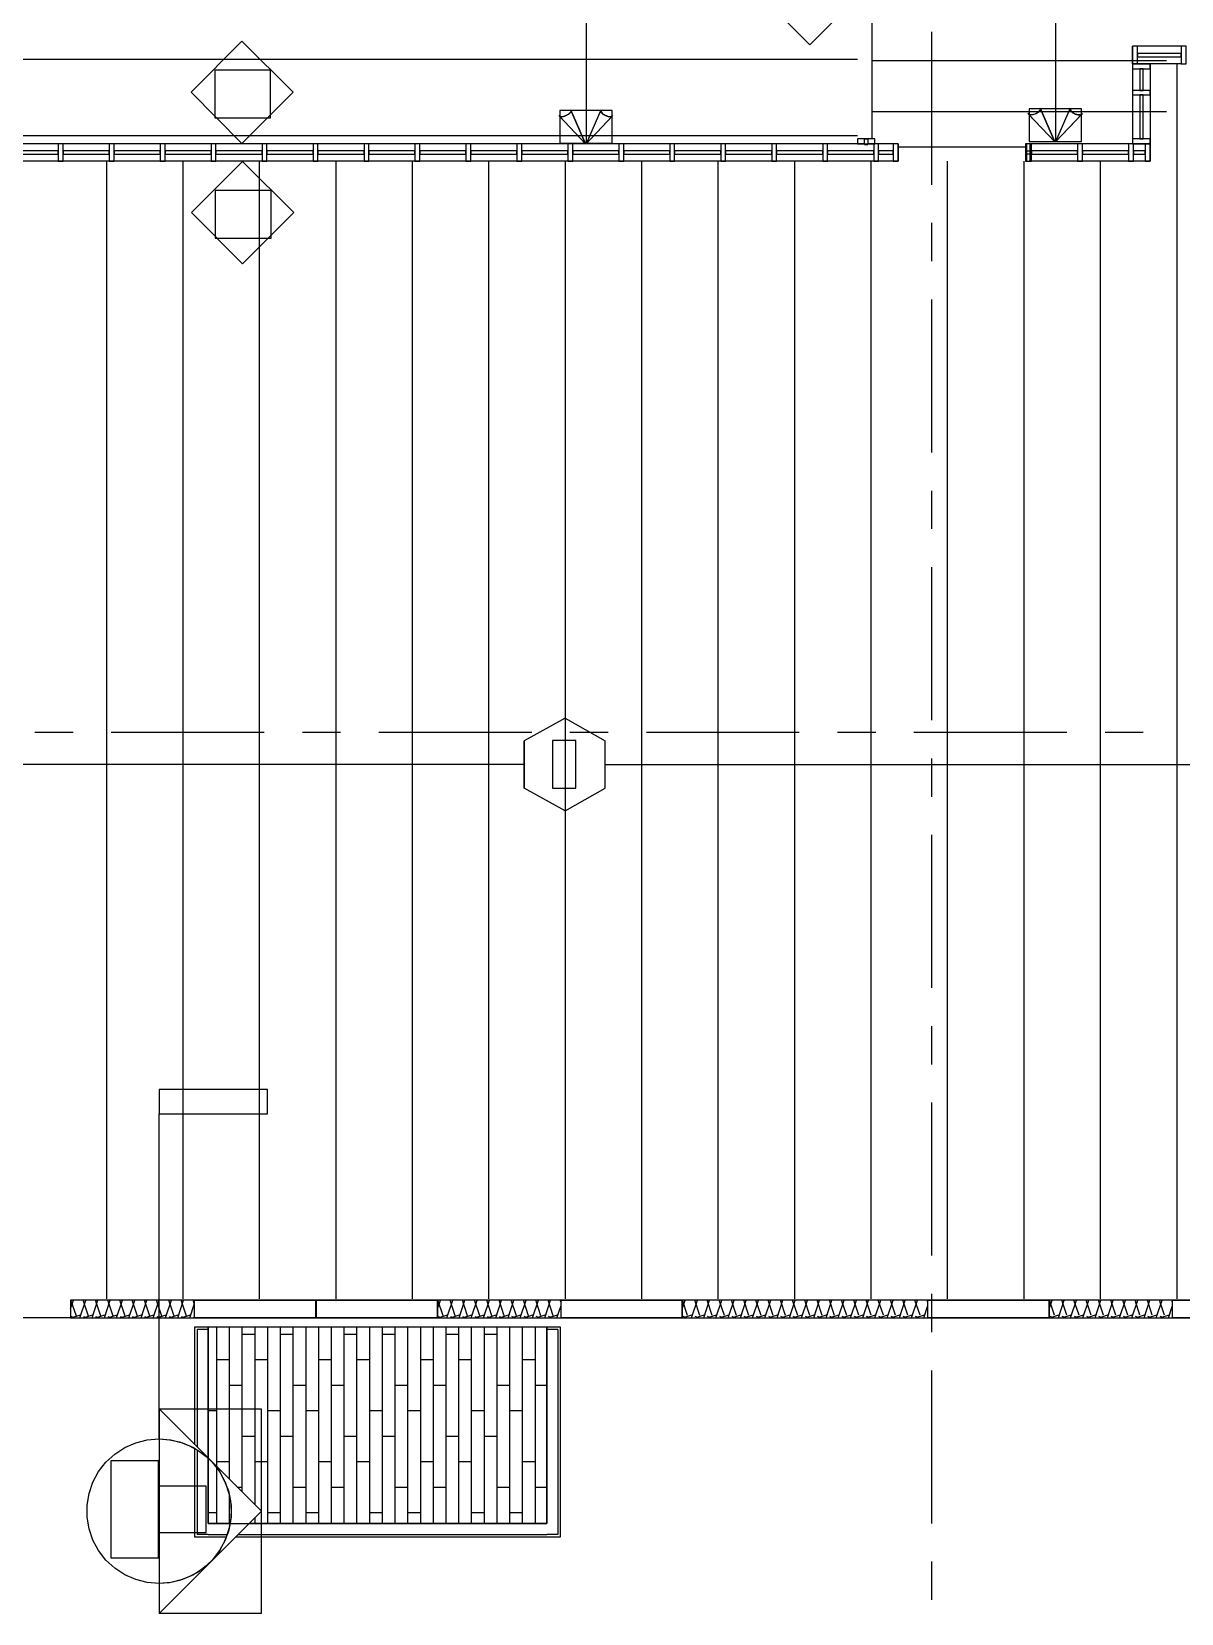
# Model space of a CAD drawing. Extents: x 0 to 3024, y 0 to 2160.
# Drawn here: x 375.6 to 646.3, y 274.1 to 646.3 of the extents above; entities that cross this region are included whole.
import ezdxf

# ---------------------------------------------------------------- set-up
doc = ezdxf.new("R2010")
doc.units = 0
doc.layers.add('CTR-1st_Phase-Structure_S213-THIRD_FLOOR_FRAMING_PLAN', color=7, linetype='CONTINUOUS')

msp = doc.modelspace()

# ---------------------------------------------------------------- linework, layer by layer
at = {"layer": 'CTR-1st_Phase-Structure_S213-THIRD_FLOOR_FRAMING_PLAN', "color": 7}
for points in [[(616.739985, 1134.240026), (616.739985, 620.340038)], [(506.219987, 684.360037), (506.219987, 619.920039)], [(573.479986, 650.880038), (573.479986, 621.060038)], [(634.859984, 638.700038), (634.859984, 642.840038)], [(646.859984, 642.840038), (634.859984, 642.840038)], [(634.859984, 638.700038), (634.859984, 631.920038)], [(635.999984, 638.700038), (638.999984, 638.700038), (638.999984, 631.920038)], [(646.319984, 638.700038), (635.999984, 638.700038)], [(634.859984, 631.920038), (634.859984, 619.920039)], [(638.999984, 631.920038), (638.999984, 619.920039)], [(506.039987, 619.920039), (499.739988, 626.580038)], [(500.039987, 626.340038), (499.739988, 626.580038)], [(501.419987, 626.520038), (500.699987, 626.280038), (500.099987, 626.340038)], [(502.139987, 626.880038), (501.479987, 626.520038)], [(502.619987, 627.840038), (502.559987, 627.420038), (502.139987, 626.940038)], [(502.619987, 627.840038), (506.039987, 619.920039)], [(509.639987, 627.840038), (506.219987, 619.920039)], [(506.219987, 619.920039), (512.519987, 626.580038)], [(509.639987, 627.840038), (509.699987, 627.420038), (510.119987, 626.940038)], [(510.119987, 626.880038), (510.779987, 626.520038)], [(510.839987, 626.520038), (511.559987, 626.280038), (512.159987, 626.340038)], [(512.219987, 626.340038), (512.519987, 626.580038)], [(616.559985, 620.340038), (610.199985, 627.000038)], [(611.159985, 626.700038), (610.559985, 626.700038), (610.199985, 627.000038)], [(611.939985, 626.880038), (611.219985, 626.700038)], [(612.599985, 627.300038), (611.999985, 626.940038)], [(613.019985, 627.780038), (612.659985, 627.360038)], [(613.079985, 628.260038), (616.559985, 620.340038)], [(613.079985, 628.260038), (613.079985, 627.840038)], [(620.159984, 628.260038), (616.739985, 620.340038)], [(616.739985, 620.340038), (623.039984, 627.000038)], [(620.159984, 628.260038), (620.219984, 627.840038)], [(620.219984, 627.780038), (620.579984, 627.360038)], [(620.639984, 627.300038), (621.299984, 626.940038)], [(621.299984, 626.880038), (622.019984, 626.700038)], [(622.079984, 626.700038), (622.679984, 626.700038), (623.039984, 627.000038)], [(382.49999, 619.920039), (370.499991, 619.920039)], [(394.49999, 619.920039), (382.49999, 619.920039)], [(406.49999, 619.920039), (394.49999, 619.920039)], [(418.49999, 619.920039), (406.49999, 619.920039)], [(430.499989, 619.920039), (418.49999, 619.920039)], [(442.499989, 619.920039), (430.499989, 619.920039)], [(454.499989, 619.920039), (442.499989, 619.920039)], [(466.499988, 619.920039), (454.499989, 619.920039)], [(478.499988, 619.920039), (466.499988, 619.920039)], [(490.499988, 619.920039), (478.499988, 619.920039)], [(502.499987, 619.920039), (490.499988, 619.920039)], [(514.499987, 619.920039), (502.499987, 619.920039)], [(526.499987, 619.920039), (514.499987, 619.920039)], [(538.499987, 619.920039), (526.499987, 619.920039)], [(550.499986, 619.920039), (538.499987, 619.920039)], [(562.499986, 619.920039), (550.499986, 619.920039)], [(571.739986, 619.920039), (563.039986, 619.920039)], [(571.739986, 619.740039), (571.739986, 621.060038), (572.519986, 621.060038), (572.519986, 619.740039), (571.739986, 619.740039), (571.739986, 619.920039)], [(572.519986, 621.060038), (571.739986, 621.060038)], [(571.739986, 619.740039), (572.519986, 619.740039)], [(573.899986, 619.920039), (572.519986, 619.920039)], [(572.519986, 619.920039), (572.519986, 619.740039)], [(579.659986, 619.920039), (579.659986, 615.780039), (574.499986, 615.780039)], [(579.659986, 619.920039), (574.499986, 619.920039)], [(579.659986, 619.200039), (609.659985, 619.200039)], [(622.499984, 619.920039), (610.499985, 619.920039)], [(634.499984, 619.920039), (622.499984, 619.920039)], [(638.999984, 619.920039), (638.999984, 615.780039), (634.499984, 615.780039)], [(637.859984, 619.920039), (635.039984, 619.920039)], [(637.859984, 619.920039), (635.039984, 619.920039)], [(382.49999, 615.780039), (370.499991, 615.780039)], [(394.49999, 615.780039), (382.49999, 615.780039)], [(406.49999, 615.780039), (394.49999, 615.780039)], [(418.49999, 615.780039), (406.49999, 615.780039)], [(430.499989, 615.780039), (418.49999, 615.780039)], [(442.499989, 615.780039), (430.499989, 615.780039)], [(454.499989, 615.780039), (442.499989, 615.780039)], [(466.499988, 615.780039), (454.499989, 615.780039)], [(478.499988, 615.780039), (466.499988, 615.780039)], [(490.499988, 615.780039), (478.499988, 615.780039)], [(502.499987, 615.780039), (490.499988, 615.780039)], [(514.499987, 615.780039), (502.499987, 615.780039)], [(526.499987, 615.780039), (514.499987, 615.780039)], [(538.499987, 615.780039), (526.499987, 615.780039)], [(550.499986, 615.780039), (538.499987, 615.780039)], [(562.499986, 615.780039), (550.499986, 615.780039)], [(574.499986, 615.780039), (562.499986, 615.780039)], [(622.499984, 615.780039), (610.499985, 615.780039)], [(634.499984, 615.780039), (622.499984, 615.780039)], [(501.239987, 484.740042), (491.579988, 479.400042), (491.579988, 468.240042)], [(501.239987, 484.740042), (510.659987, 479.400042)], [(501.239987, 462.900042), (491.579988, 468.240042), (491.579988, 479.400042)], [(501.239987, 462.900042), (510.659987, 468.240042), (510.659987, 479.400042)], [(491.579988, 473.820042), (309.239992, 473.820042)], [(510.659987, 473.820042), (693.239983, 473.820042)], [(405.65999, 397.320044), (405.65999, 391.620044)], [(431.159989, 397.320044), (405.65999, 397.320044)], [(431.159989, 391.620044), (431.159989, 397.320044)], [(405.65999, 315.120046), (405.65999, 391.620044)], [(405.65999, 391.620044), (431.159989, 391.620044)], [(413.99999, 347.760045), (442.559989, 347.760045)], [(413.99999, 343.620045), (413.99999, 347.760045)], [(442.559989, 343.620045), (442.559989, 347.760045)], [(442.679989, 347.760045), (471.179988, 347.760045)], [(442.679989, 343.620045), (442.679989, 347.760045)], [(471.179988, 343.620045), (471.179988, 347.760045)], [(500.279987, 347.760045), (528.779987, 347.760045)], [(500.279987, 343.620045), (500.279987, 347.760045)], [(528.779987, 343.620045), (528.779987, 347.760045)], [(586.679985, 347.760045), (615.179985, 347.760045)], [(586.679985, 343.620045), (586.679985, 347.760045)], [(615.179985, 343.620045), (615.179985, 347.760045)], [(644.279984, 347.760045), (672.779983, 347.760045)], [(644.279984, 343.620045), (644.279984, 347.760045)], [(384.77999, 343.620045), (309.239992, 343.620045)], [(442.559989, 343.620045), (413.99999, 343.620045)], [(471.179988, 343.620045), (442.679989, 343.620045)], [(528.779987, 343.620045), (500.279987, 343.620045)], [(615.179985, 343.620045), (586.679985, 343.620045)], [(672.779983, 343.620045), (644.279984, 343.620045)], [(417.17999, 310.620046), (417.17999, 340.860045), (417.17999, 341.400045), (414.59999, 341.400045), (413.99999, 341.400045), (413.99999, 313.800046)], [(499.559988, 341.400045), (414.59999, 341.400045)], [(414.59999, 340.860045), (414.59999, 313.200046)], [(417.17999, 340.860045), (414.59999, 340.860045)], [(500.159987, 292.080047), (500.159987, 341.400045), (499.559988, 341.400045), (496.979988, 341.400045), (496.979988, 340.860045), (496.979988, 295.260047)], [(499.559988, 340.860045), (496.979988, 340.860045)], [(499.559988, 340.860045), (499.559988, 292.620047)], [(405.65999, 281.100047), (405.65999, 274.080047), (429.719989, 298.140047), (405.65999, 322.200046), (405.65999, 315.120046), (408.41999, 314.880046), (411.17999, 314.220046), (413.75999, 313.080046), (416.09999, 311.520046), (418.13999, 309.660046), (419.87999, 307.440046), (421.199989, 304.980046), (422.099989, 302.280046), (422.579989, 299.520047), (422.579989, 296.700047), (422.099989, 293.940047), (421.199989, 291.300047), (419.87999, 288.840047), (418.13999, 286.620047), (416.09999, 284.700047), (413.75999, 283.140047), (411.17999, 282.060047), (408.41999, 281.340047), (405.65999, 281.100047), (402.83999, 281.340047), (400.13999, 282.060047), (397.55999, 283.140047), (395.21999, 284.700047), (393.11999, 286.620047), (391.37999, 288.840047), (390.05999, 291.300047), (389.15999, 293.940047), (388.67999, 296.700047), (388.67999, 299.520047), (389.15999, 302.280046), (390.05999, 304.980046), (391.37999, 307.440046), (393.11999, 309.660046), (395.21999, 311.520046), (397.55999, 313.080046), (400.13999, 314.220046), (402.83999, 314.880046), (405.65999, 315.120046)], [(413.99999, 312.900046), (413.99999, 292.080047), (414.59999, 292.080047), (417.17999, 292.080047)], [(414.59999, 312.540046), (414.59999, 292.620047)], [(417.17999, 295.260047), (417.17999, 310.560046)], [(422.399989, 295.260047), (417.17999, 295.260047)], [(496.979988, 295.260047), (426.839989, 295.260047)], [(417.17999, 292.620047), (414.59999, 292.620047)], [(417.17999, 292.620047), (421.679989, 292.620047)], [(417.17999, 292.080047), (421.499989, 292.080047)], [(423.659989, 292.080047), (496.979988, 292.080047)], [(424.199989, 292.620047), (496.979988, 292.620047)], [(499.559988, 292.620047), (496.979988, 292.620047)], [(496.979988, 292.080047), (499.559988, 292.080047), (500.159987, 292.080047)]]:
    msp.add_lwpolyline(points, dxfattribs=at)
for points in [[(558.839986, 667.260037), (570.839986, 655.260038), (558.839986, 643.200038), (546.779986, 655.260038)], [(425.159989, 644.040038), (437.219989, 632.040038), (425.159989, 619.980039), (413.15999, 632.040038)], [(634.859984, 638.700038), (635.999984, 638.700038), (635.999984, 642.840038), (634.859984, 642.840038)], [(635.999984, 640.380038), (646.319984, 640.380038), (646.319984, 641.160038), (635.999984, 641.160038)], [(646.319984, 638.700038), (647.459984, 638.700038), (647.459984, 642.840038), (646.319984, 642.840038)], [(418.73999, 637.260038), (418.73999, 625.980038), (431.879989, 625.980038), (431.879989, 637.260038)], [(638.999984, 637.560038), (638.999984, 638.700038), (634.859984, 638.700038), (634.859984, 637.560038)], [(637.319984, 632.460038), (637.319984, 637.560038), (636.539984, 637.560038), (636.539984, 632.460038)], [(638.999984, 631.380038), (638.999984, 632.460038), (634.859984, 632.460038), (634.859984, 631.380038)], [(637.319984, 621.060038), (637.319984, 631.380038), (636.539984, 631.380038), (636.539984, 621.060038)], [(506.039987, 619.920039), (502.619987, 627.840038), (502.619987, 627.720038), (502.619987, 627.540038), (502.559987, 627.360038), (502.439987, 627.180038), (502.259987, 627.000038), (502.079987, 626.820038), (501.839987, 626.700038), (501.599987, 626.580038), (501.299987, 626.460038), (501.059987, 626.340038), (500.759987, 626.280038), (500.519987, 626.280038), (500.279987, 626.280038), (500.099987, 626.280038), (499.919988, 626.400038)], [(499.979988, 627.720038), (499.979988, 620.039938), (512.339987, 620.039938), (512.339987, 627.720038)], [(506.219987, 619.920039), (512.339987, 626.400038), (512.159987, 626.280038), (511.979987, 626.280038), (511.739987, 626.280038), (511.499987, 626.280038), (511.199987, 626.340038), (510.959987, 626.460038), (510.659987, 626.580038), (510.419987, 626.700038), (510.179987, 626.820038), (509.999987, 627.000038), (509.819987, 627.180038), (509.699987, 627.360038), (509.639987, 627.540038), (509.639987, 627.720038), (509.639987, 627.840038)], [(616.559985, 620.340038), (613.079985, 628.260038), (613.139985, 628.080038), (613.079985, 627.960038), (613.019985, 627.780038), (612.899985, 627.600038), (612.779985, 627.420038), (612.539985, 627.240038), (612.359985, 627.120038), (612.059985, 626.940038), (611.819985, 626.880038), (611.519985, 626.760038), (611.279985, 626.700038), (611.039985, 626.700038), (610.799985, 626.700038), (610.559985, 626.700038), (610.439985, 626.760038)], [(610.499985, 628.140038), (610.499985, 620.459938), (622.859984, 620.459938), (622.859984, 628.140038)], [(616.739985, 620.340038), (622.859984, 626.760038), (622.679984, 626.700038), (622.439984, 626.700038), (622.259984, 626.700038), (621.959984, 626.700038), (621.719984, 626.760038), (621.419984, 626.880038), (621.179984, 626.940038), (620.939984, 627.120038), (620.699984, 627.240038), (620.519984, 627.420038), (620.339984, 627.600038), (620.219984, 627.780038), (620.159984, 627.960038), (620.159984, 628.080038), (620.159984, 628.260038)], [(371.039991, 617.460039), (381.89999, 617.460039), (381.89999, 618.240039), (371.039991, 618.240039)], [(381.89999, 615.780039), (383.03999, 615.780039), (383.03999, 619.920039), (381.89999, 619.920039)], [(383.03999, 617.460039), (393.89999, 617.460039), (393.89999, 618.240039), (383.03999, 618.240039)], [(393.89999, 615.780039), (395.03999, 615.780039), (395.03999, 619.920039), (393.89999, 619.920039)], [(395.03999, 617.460039), (405.89999, 617.460039), (405.89999, 618.240039), (395.03999, 618.240039)], [(405.89999, 615.780039), (407.03999, 615.780039), (407.03999, 619.920039), (405.89999, 619.920039)], [(407.03999, 617.460039), (417.89999, 617.460039), (417.89999, 618.240039), (407.03999, 618.240039)], [(417.89999, 615.780039), (419.03999, 615.780039), (419.03999, 619.920039), (417.89999, 619.920039)], [(419.03999, 617.460039), (429.899989, 617.460039), (429.899989, 618.240039), (419.03999, 618.240039)], [(429.899989, 615.780039), (431.039989, 615.780039), (431.039989, 619.920039), (429.899989, 619.920039)], [(431.039989, 617.460039), (441.899989, 617.460039), (441.899989, 618.240039), (431.039989, 618.240039)], [(441.899989, 615.780039), (443.039989, 615.780039), (443.039989, 619.920039), (441.899989, 619.920039)], [(443.039989, 617.460039), (453.899989, 617.460039), (453.899989, 618.240039), (443.039989, 618.240039)], [(453.899989, 615.780039), (455.039989, 615.780039), (455.039989, 619.920039), (453.899989, 619.920039)], [(455.039989, 617.460039), (465.899988, 617.460039), (465.899988, 618.240039), (455.039989, 618.240039)], [(465.899988, 615.780039), (467.039988, 615.780039), (467.039988, 619.920039), (465.899988, 619.920039)], [(467.039988, 617.460039), (477.899988, 617.460039), (477.899988, 618.240039), (467.039988, 618.240039)], [(477.899988, 615.780039), (479.039988, 615.780039), (479.039988, 619.920039), (477.899988, 619.920039)], [(479.039988, 617.460039), (489.899988, 617.460039), (489.899988, 618.240039), (479.039988, 618.240039)], [(489.899988, 615.780039), (491.039988, 615.780039), (491.039988, 619.920039), (489.899988, 619.920039)], [(491.039988, 617.460039), (501.899987, 617.460039), (501.899987, 618.240039), (491.039988, 618.240039)], [(501.899987, 615.780039), (503.039987, 615.780039), (503.039987, 619.920039), (501.899987, 619.920039)], [(503.039987, 617.460039), (513.899987, 617.460039), (513.899987, 618.240039), (503.039987, 618.240039)], [(513.899987, 615.780039), (515.039987, 615.780039), (515.039987, 619.920039), (513.899987, 619.920039)], [(515.039987, 617.460039), (525.899987, 617.460039), (525.899987, 618.240039), (515.039987, 618.240039)], [(525.899987, 615.780039), (527.039987, 615.780039), (527.039987, 619.920039), (525.899987, 619.920039)], [(527.039987, 617.460039), (537.899987, 617.460039), (537.899987, 618.240039), (527.039987, 618.240039)], [(537.899987, 615.780039), (539.039987, 615.780039), (539.039987, 619.920039), (537.899987, 619.920039)], [(539.039987, 617.460039), (549.899986, 617.460039), (549.899986, 618.240039), (539.039987, 618.240039)], [(549.899986, 615.780039), (551.039986, 615.780039), (551.039986, 619.920039), (549.899986, 619.920039)], [(551.039986, 617.460039), (561.899986, 617.460039), (561.899986, 618.240039), (551.039986, 618.240039)], [(561.899986, 615.780039), (563.039986, 615.780039), (563.039986, 619.920039), (561.899986, 619.920039)], [(563.039986, 617.460039), (573.899986, 617.460039), (573.899986, 618.240039), (563.039986, 618.240039)], [(570.059986, 621.060038), (570.059986, 619.920039), (574.199986, 619.920039), (574.199986, 621.060038)], [(573.899986, 615.780039), (575.039986, 615.780039), (575.039986, 619.920039), (573.899986, 619.920039)], [(575.039986, 617.460039), (578.519986, 617.460039), (578.519986, 618.240039), (575.039986, 618.240039)], [(578.519986, 615.780039), (579.659986, 615.780039), (579.659986, 619.920039), (578.519986, 619.920039)], [(609.659985, 615.780039), (610.739985, 615.780039), (610.739985, 619.920039), (609.659985, 619.920039)], [(609.899985, 615.780039), (611.039985, 615.780039), (611.039985, 619.920039), (609.899985, 619.920039)], [(610.739985, 617.460039), (609.899985, 617.460039), (609.899985, 618.240039), (610.739985, 618.240039)], [(611.039985, 617.460039), (621.899984, 617.460039), (621.899984, 618.240039), (611.039985, 618.240039)], [(621.899984, 615.780039), (623.039984, 615.780039), (623.039984, 619.920039), (621.899984, 619.920039)], [(623.039984, 617.460039), (633.899984, 617.460039), (633.899984, 618.240039), (623.039984, 618.240039)], [(633.899984, 615.780039), (635.039984, 615.780039), (635.039984, 619.920039), (633.899984, 619.920039)], [(638.999984, 619.920039), (638.999984, 621.060038), (634.859984, 621.060038), (634.859984, 619.920039)], [(635.039984, 617.460039), (637.859984, 617.460039), (637.859984, 618.240039), (635.039984, 618.240039)], [(637.859984, 615.780039), (638.999984, 615.780039), (638.999984, 619.920039), (637.859984, 619.920039)], [(425.279989, 615.720039), (437.339989, 603.720039), (425.279989, 591.660039), (413.27999, 603.720039)], [(418.85999, 608.940039), (418.85999, 597.660039), (431.999989, 597.660039), (431.999989, 608.940039)], [(498.299988, 479.520042), (498.299988, 468.240042), (503.759987, 468.240042), (503.759987, 479.520042)], [(405.65999, 397.320044), (405.65999, 391.620044), (431.159989, 391.620044), (431.159989, 397.320044)], [(431.159989, 397.320044), (405.65999, 397.320044), (405.65999, 391.620044), (431.159989, 391.620044)], [(384.77999, 347.760045), (384.77999, 343.620145), (1565.759961, 343.620145), (1565.759961, 347.760045)], [(384.77999, 343.620045), (413.99999, 343.620045), (413.99999, 347.760045), (384.77999, 347.760045)], [(442.559989, 343.620045), (442.679989, 343.620045), (442.679989, 347.760045), (442.559989, 347.760045)], [(471.179988, 343.620045), (500.279987, 343.620045), (500.279987, 347.760045), (471.179988, 347.760045)], [(528.779987, 343.620045), (586.679985, 343.620045), (586.679985, 347.760045), (528.779987, 347.760045)], [(615.179985, 343.620045), (644.279984, 343.620045), (644.279984, 347.760045), (615.179985, 347.760045)], [(417.17999, 341.400045), (417.17999, 295.260047), (496.979988, 295.260047), (496.979988, 341.400045)], [(429.719989, 298.140047), (405.65999, 322.200046), (405.65999, 315.120046), (408.05999, 314.940046), (410.45999, 314.460046), (412.67999, 313.560046), (414.83999, 312.420046), (416.75999, 310.980046), (418.49999, 309.240046), (419.93999, 307.320046), (421.079989, 305.160046), (421.979989, 302.880046), (422.459989, 300.540046), (422.639989, 298.140047), (422.459989, 295.680047), (421.979989, 293.340047), (421.079989, 291.060047), (419.93999, 288.900047), (418.49999, 286.980047), (416.75999, 285.240047), (414.83999, 283.800047), (412.67999, 282.660047), (410.45999, 281.820047), (408.05999, 281.280047), (405.65999, 281.100047), (405.65999, 274.080047)], [(405.65999, 322.140046), (405.65999, 274.140047), (429.719989, 274.140047), (429.719989, 322.140046)], [(394.25999, 309.960046), (394.25999, 287.160047), (405.47999, 287.160047), (405.47999, 309.960046)], [(405.47999, 304.020046), (405.47999, 293.100047), (416.75999, 293.100047), (416.75999, 304.020046)]]:
    msp.add_lwpolyline(points, close=True, dxfattribs=at)
at = {"layer": 'CTR-1st_Phase-Structure_S213-THIRD_FLOOR_FRAMING_PLAN', "color": 1}
for points in [[(587.579985, 610.260039), (587.579985, 646.260038)], [(331.739992, 639.840038), (547.559986, 639.840038), (570.059986, 639.840038)], [(573.479986, 639.480038), (590.819985, 639.480038)], [(590.819985, 639.480038), (625.499984, 639.480038), (642.839984, 639.480038)], [(645.239984, 638.700038), (645.239984, 616.200039)], [(573.479986, 627.480038), (590.819985, 627.480038)], [(590.819985, 627.480038), (625.499984, 627.480038), (642.839984, 627.480038)], [(331.739992, 621.840038), (547.559986, 621.840038), (570.059986, 621.840038)], [(393.23999, 615.780039), (393.23999, 593.280039)], [(411.23999, 615.780039), (411.23999, 593.280039)], [(429.239989, 615.780039), (429.239989, 593.280039)], [(447.239989, 615.780039), (447.239989, 593.280039)], [(465.239988, 615.780039), (465.239988, 593.280039)], [(483.239988, 615.780039), (483.239988, 593.280039)], [(501.239987, 615.780039), (501.239987, 593.280039)], [(519.239987, 615.780039), (519.239987, 593.280039)], [(537.239987, 615.780039), (537.239987, 593.280039)], [(555.239986, 615.780039), (555.239986, 593.280039)], [(573.239986, 615.780039), (573.239986, 593.280039)], [(591.239985, 615.780039), (591.239985, 593.280039)], [(609.239985, 615.780039), (609.239985, 593.280039)], [(627.239984, 615.780039), (627.239984, 593.280039)], [(645.239984, 616.200039), (645.239984, 370.560045), (645.239984, 348.060045)], [(587.579985, 592.260039), (587.579985, 601.260039)], [(393.23999, 593.280039), (393.23999, 370.560045), (393.23999, 348.060045)], [(411.23999, 593.280039), (411.23999, 370.560045), (411.23999, 348.060045)], [(429.239989, 593.280039), (429.239989, 370.560045), (429.239989, 348.060045)], [(447.239989, 593.280039), (447.239989, 370.560045), (447.239989, 348.060045)], [(465.239988, 593.280039), (465.239988, 370.560045), (465.239988, 348.060045)], [(483.239988, 593.280039), (483.239988, 370.560045), (483.239988, 348.060045)], [(501.239987, 593.280039), (501.239987, 370.560045), (501.239987, 348.060045)], [(519.239987, 593.280039), (519.239987, 370.560045), (519.239987, 348.060045)], [(537.239987, 593.280039), (537.239987, 370.560045), (537.239987, 348.060045)], [(555.239986, 593.280039), (555.239986, 370.560045), (555.239986, 348.060045)], [(573.239986, 593.280039), (573.239986, 370.560045), (573.239986, 348.060045)], [(591.239985, 593.280039), (591.239985, 370.560045), (591.239985, 348.060045)], [(609.239985, 593.280039), (609.239985, 370.560045), (609.239985, 348.060045)], [(627.239984, 593.280039), (627.239984, 370.560045), (627.239984, 348.060045)], [(587.579985, 547.26004), (587.579985, 583.260039)], [(587.579985, 529.260041), (587.579985, 538.260041)], [(587.579985, 484.260042), (587.579985, 520.260041)], [(385.37999, 481.380042), (376.379991, 481.380042)], [(430.379989, 481.380042), (394.37999, 481.380042)], [(448.379989, 481.380042), (439.379989, 481.380042)], [(493.379988, 481.380042), (457.379989, 481.380042)], [(511.379987, 481.380042), (502.379987, 481.380042)], [(556.379986, 481.380042), (520.379987, 481.380042)], [(574.379986, 481.380042), (565.379986, 481.380042)], [(619.379985, 481.380042), (583.379985, 481.380042)], [(637.379984, 481.380042), (628.379984, 481.380042)], [(587.579985, 466.260042), (587.579985, 475.260042)], [(587.579985, 421.260043), (587.579985, 457.260043)], [(587.579985, 403.260044), (587.579985, 412.260044)], [(587.579985, 358.260045), (587.579985, 394.260044)], [(587.579985, 340.260045), (587.579985, 349.260045)], [(419.15999, 341.400045), (419.15999, 308.640046)], [(422.159989, 341.400045), (422.159989, 305.640046)], [(425.159989, 341.400045), (425.159989, 302.640046)], [(425.159989, 339.780046), (428.159989, 339.780046)], [(428.159989, 341.400045), (428.159989, 299.640047)], [(431.159989, 341.400045), (431.159989, 295.260047)], [(434.159989, 341.400045), (434.159989, 295.260047)], [(434.159989, 339.780046), (437.159989, 339.780046)], [(437.159989, 341.400045), (437.159989, 295.260047)], [(440.159989, 341.400045), (440.159989, 295.260047)], [(443.159989, 341.400045), (443.159989, 295.260047)], [(446.159989, 341.400045), (446.159989, 295.260047)], [(449.159989, 341.400045), (449.159989, 295.260047)], [(449.159989, 339.780046), (452.159989, 339.780046)], [(452.159989, 341.400045), (452.159989, 295.260047)], [(455.159989, 341.400045), (455.159989, 295.260047)], [(458.159989, 341.400045), (458.159989, 295.260047)], [(458.159989, 339.780046), (461.159988, 339.780046)], [(461.159988, 341.400045), (461.159988, 295.260047)], [(464.159988, 341.400045), (464.159988, 295.260047)], [(467.159988, 341.400045), (467.159988, 295.260047)], [(470.159988, 341.400045), (470.159988, 295.260047)], [(473.159988, 341.400045), (473.159988, 295.260047)], [(473.159988, 339.780046), (476.159988, 339.780046)], [(476.159988, 341.400045), (476.159988, 295.260047)], [(479.159988, 341.400045), (479.159988, 295.260047)], [(482.159988, 341.400045), (482.159988, 295.260047)], [(482.159988, 339.780046), (485.159988, 339.780046)], [(485.159988, 341.400045), (485.159988, 295.260047)], [(488.159988, 341.400045), (488.159988, 295.260047)], [(491.159988, 341.400045), (491.159988, 295.260047)], [(494.159988, 341.400045), (494.159988, 295.260047)], [(419.15999, 333.780046), (422.159989, 333.780046)], [(428.159989, 333.780046), (431.159989, 333.780046)], [(443.159989, 333.780046), (446.159989, 333.780046)], [(452.159989, 333.780046), (455.159989, 333.780046)], [(467.159988, 333.780046), (470.159988, 333.780046)], [(476.159988, 333.780046), (479.159988, 333.780046)], [(491.159988, 333.780046), (494.159988, 333.780046)], [(422.159989, 327.780046), (425.159989, 327.780046)], [(437.159989, 327.780046), (440.159989, 327.780046)], [(446.159989, 327.780046), (449.159989, 327.780046)], [(461.159988, 327.780046), (464.159988, 327.780046)], [(470.159988, 327.780046), (473.159988, 327.780046)], [(485.159988, 327.780046), (488.159988, 327.780046)], [(494.159988, 327.780046), (496.979988, 327.780046)], [(587.579985, 295.260047), (587.579985, 331.260046)], [(417.17999, 321.780046), (419.15999, 321.780046)], [(431.159989, 321.780046), (434.159989, 321.780046)], [(440.159989, 321.780046), (443.159989, 321.780046)], [(455.159989, 321.780046), (458.159989, 321.780046)], [(464.159988, 321.780046), (467.159988, 321.780046)], [(479.159988, 321.780046), (482.159988, 321.780046)], [(488.159988, 321.780046), (491.159988, 321.780046)], [(425.159989, 315.780046), (428.159989, 315.780046)], [(434.159989, 315.780046), (437.159989, 315.780046)], [(449.159989, 315.780046), (452.159989, 315.780046)], [(458.159989, 315.780046), (461.159988, 315.780046)], [(473.159988, 315.780046), (476.159988, 315.780046)], [(482.159988, 315.780046), (485.159988, 315.780046)], [(419.15999, 309.780046), (422.159989, 309.780046)], [(428.159989, 309.780046), (431.159989, 309.780046)], [(443.159989, 309.780046), (446.159989, 309.780046)], [(452.159989, 309.780046), (455.159989, 309.780046)], [(467.159988, 309.780046), (470.159988, 309.780046)], [(476.159988, 309.780046), (479.159988, 309.780046)], [(491.159988, 309.780046), (494.159988, 309.780046)], [(419.15999, 308.340046), (419.15999, 295.260047)], [(422.159989, 301.920046), (422.159989, 295.260047)], [(424.019989, 303.780046), (425.159989, 303.780046)], [(437.159989, 303.780046), (440.159989, 303.780046)], [(446.159989, 303.780046), (449.159989, 303.780046)], [(461.159988, 303.780046), (464.159988, 303.780046)], [(470.159988, 303.780046), (473.159988, 303.780046)], [(485.159988, 303.780046), (488.159988, 303.780046)], [(494.159988, 303.780046), (496.979988, 303.780046)], [(417.17999, 297.780047), (419.15999, 297.780047)], [(431.159989, 297.780047), (434.159989, 297.780047)], [(440.159989, 297.780047), (443.159989, 297.780047)], [(455.159989, 297.780047), (458.159989, 297.780047)], [(464.159988, 297.780047), (467.159988, 297.780047)], [(479.159988, 297.780047), (482.159988, 297.780047)], [(488.159988, 297.780047), (491.159988, 297.780047)], [(428.159989, 296.580047), (428.159989, 295.260047)], [(587.579985, 277.260047), (587.579985, 286.260047)]]:
    msp.add_lwpolyline(points, dxfattribs=at)
at = {"layer": 'CTR-1st_Phase-Structure_S213-THIRD_FLOOR_FRAMING_PLAN', "color": 2}
for points in [[(384.77999, 345.720045), (385.49999, 347.760045)], [(386.15999, 343.980045), (384.89999, 347.760045)], [(386.99999, 343.620045), (388.37999, 347.760045)], [(389.03999, 343.980045), (387.77999, 347.760045)], [(389.87999, 343.620045), (391.25999, 347.760045)], [(391.91999, 343.980045), (390.65999, 347.760045)], [(392.75999, 343.620045), (394.13999, 347.760045)], [(394.79999, 343.980045), (393.53999, 347.760045)], [(395.63999, 343.620045), (397.01999, 347.760045)], [(397.67999, 343.980045), (396.41999, 347.760045)], [(398.51999, 343.620045), (399.89999, 347.760045)], [(400.55999, 343.980045), (399.29999, 347.760045)], [(401.39999, 343.620045), (402.77999, 347.760045)], [(403.43999, 343.980045), (402.17999, 347.760045)], [(404.27999, 343.620045), (405.65999, 347.760045)], [(406.31999, 344.040045), (405.05999, 347.760045)], [(407.15999, 343.620045), (408.53999, 347.760045)], [(409.19999, 344.040045), (407.93999, 347.760045)], [(410.03999, 343.620045), (411.41999, 347.760045)], [(412.07999, 344.040045), (410.81999, 347.760045)], [(412.91999, 343.620045), (413.99999, 346.980045)], [(413.99999, 346.800045), (413.69999, 347.760045)], [(442.679989, 347.220045), (442.559989, 347.640045)], [(442.559989, 346.140045), (442.679989, 346.560045)], [(471.179988, 345.720045), (471.899988, 347.760045)], [(472.499988, 344.100045), (471.299988, 347.760045)], [(473.399988, 343.620045), (474.779988, 347.760045)], [(475.379988, 344.100045), (474.179988, 347.760045)], [(476.279988, 343.620045), (477.659988, 347.760045)], [(478.259988, 344.100045), (477.059988, 347.760045)], [(479.159988, 343.620045), (480.539988, 347.760045)], [(481.139988, 344.100045), (479.939988, 347.760045)], [(482.039988, 343.620045), (483.419988, 347.760045)], [(484.019988, 344.100045), (482.819988, 347.760045)], [(484.919988, 343.620045), (486.299988, 347.760045)], [(486.899988, 344.100045), (485.699988, 347.760045)], [(487.799988, 343.620045), (489.179988, 347.760045)], [(489.779988, 344.100045), (488.579988, 347.760045)], [(490.679988, 343.620045), (492.059988, 347.760045)], [(492.659988, 344.100045), (491.459988, 347.760045)], [(493.559988, 343.620045), (494.939988, 347.760045)], [(495.539988, 344.100045), (494.339988, 347.760045)], [(496.439988, 343.620045), (497.819988, 347.760045)], [(498.419988, 344.100045), (497.219988, 347.760045)], [(499.319988, 343.620045), (500.279987, 346.560045)], [(500.279987, 347.220045), (500.099987, 347.760045)], [(528.779987, 345.720045), (529.499987, 347.760045)], [(530.099987, 344.160045), (528.899987, 347.760045)], [(530.999987, 343.620045), (532.379987, 347.760045)], [(532.979987, 344.160045), (531.779987, 347.760045)], [(533.879987, 343.620045), (535.259987, 347.760045)], [(535.859987, 344.160045), (534.659987, 347.760045)], [(536.759987, 343.620045), (538.139987, 347.760045)], [(538.739987, 344.160045), (537.539987, 347.760045)], [(539.639987, 343.620045), (541.019986, 347.760045)], [(541.619986, 344.160045), (540.419986, 347.760045)], [(542.519986, 343.620045), (543.899986, 347.760045)], [(544.499986, 344.160045), (543.299986, 347.760045)], [(545.399986, 343.620045), (546.779986, 347.760045)], [(547.379986, 344.160045), (546.179986, 347.760045)], [(548.279986, 343.620045), (549.659986, 347.760045)], [(550.259986, 344.160045), (549.059986, 347.760045)], [(551.159986, 343.620045), (552.539986, 347.760045)], [(553.139986, 344.160045), (551.939986, 347.760045)], [(554.039986, 343.620045), (555.419986, 347.760045)], [(556.019986, 344.160045), (554.819986, 347.760045)], [(556.919986, 343.620045), (558.299986, 347.760045)], [(558.899986, 344.160045), (557.699986, 347.760045)], [(559.799986, 343.620045), (561.179986, 347.760045)], [(561.779986, 344.160045), (560.579986, 347.760045)], [(562.679986, 343.620045), (564.059986, 347.760045)], [(564.659986, 344.160045), (563.459986, 347.760045)], [(565.559986, 343.620045), (566.939986, 347.760045)], [(567.539986, 344.160045), (566.339986, 347.760045)], [(568.439986, 343.620045), (569.819986, 347.760045)], [(570.419986, 344.220045), (569.219986, 347.760045)], [(571.319986, 343.620045), (572.699986, 347.760045)], [(573.299986, 344.220045), (572.099986, 347.760045)], [(574.199986, 343.620045), (575.579986, 347.760045)], [(576.179986, 344.220045), (574.979986, 347.760045)], [(577.079986, 343.620045), (578.459986, 347.760045)], [(579.059986, 344.220045), (577.859986, 347.760045)], [(579.959986, 343.620045), (581.339985, 347.760045)], [(581.939985, 344.220045), (580.739985, 347.760045)], [(582.839985, 343.620045), (584.219985, 347.760045)], [(584.819985, 344.220045), (583.619985, 347.760045)], [(585.719985, 343.620045), (586.679985, 346.560045)], [(586.679985, 347.220045), (586.499985, 347.760045)], [(615.179985, 345.720045), (615.899985, 347.760045)], [(616.499985, 344.220045), (615.299985, 347.760045)], [(617.399985, 343.620045), (618.779985, 347.760045)], [(619.379985, 344.220045), (618.179985, 347.760045)], [(620.279984, 343.620045), (621.659984, 347.760045)], [(622.259984, 344.220045), (621.059984, 347.760045)], [(623.159984, 343.620045), (624.539984, 347.760045)], [(625.139984, 344.280045), (623.939984, 347.760045)], [(626.039984, 343.620045), (627.419984, 347.760045)], [(628.019984, 344.280045), (626.819984, 347.760045)], [(628.919984, 343.620045), (630.299984, 347.760045)], [(630.899984, 344.280045), (629.699984, 347.760045)], [(631.799984, 343.620045), (633.179984, 347.760045)], [(633.779984, 344.280045), (632.579984, 347.760045)], [(634.679984, 343.620045), (636.059984, 347.760045)], [(636.599984, 344.280045), (635.459984, 347.760045)], [(637.559984, 343.620045), (638.939984, 347.760045)], [(639.479984, 344.280045), (638.339984, 347.760045)], [(640.439984, 343.620045), (641.819984, 347.760045)], [(642.359984, 344.280045), (641.219984, 347.760045)], [(643.319984, 343.620045), (644.279984, 346.560045)], [(644.279984, 347.220045), (644.099984, 347.760045)], [(384.95999, 343.620045), (387.11999, 344.340045), (387.11999, 344.340045)], [(385.79999, 343.620045), (385.01999, 343.860045), (385.01999, 343.860045)], [(387.83999, 343.620045), (389.99999, 344.340045), (389.99999, 344.340045)], [(388.67999, 343.620045), (387.89999, 343.860045), (387.89999, 343.860045)], [(390.71999, 343.620045), (392.87999, 344.340045), (392.87999, 344.340045)], [(391.55999, 343.620045), (390.77999, 343.860045), (390.77999, 343.860045)], [(393.59999, 343.620045), (395.75999, 344.340045), (395.75999, 344.340045)], [(394.43999, 343.620045), (393.65999, 343.860045), (393.65999, 343.860045)], [(396.47999, 343.620045), (398.63999, 344.340045), (398.63999, 344.340045)], [(397.31999, 343.620045), (396.53999, 343.860045), (396.53999, 343.860045)], [(399.35999, 343.620045), (401.51999, 344.340045), (401.51999, 344.340045)], [(400.19999, 343.620045), (399.41999, 343.860045), (399.41999, 343.860045)], [(402.23999, 343.620045), (404.39999, 344.340045), (404.39999, 344.340045)], [(403.07999, 343.620045), (402.29999, 343.860045), (402.29999, 343.860045)], [(405.11999, 343.620045), (407.27999, 344.340045), (407.27999, 344.340045)], [(405.95999, 343.620045), (405.17999, 343.860045), (405.17999, 343.860045)], [(407.99999, 343.620045), (410.15999, 344.340045), (410.15999, 344.340045)], [(408.83999, 343.620045), (408.05999, 343.860045), (408.05999, 343.860045)], [(410.87999, 343.620045), (413.03999, 344.340045), (413.03999, 344.340045)], [(411.71999, 343.620045), (410.93999, 343.860045), (410.93999, 343.860045)], [(413.75999, 343.620045), (413.99999, 343.740045)], [(413.99999, 343.800045), (413.81999, 343.860045), (413.81999, 343.860045)], [(442.559989, 343.620045), (442.679989, 343.680045)], [(442.679989, 343.860045), (442.619989, 343.860045), (442.619989, 343.860045)], [(471.359988, 343.620045), (473.519988, 344.340045), (473.519988, 344.340045)], [(472.199988, 343.620045), (471.419988, 343.860045), (471.419988, 343.860045)], [(474.239988, 343.620045), (476.399988, 344.340045), (476.399988, 344.340045)], [(475.079988, 343.620045), (474.299988, 343.860045), (474.299988, 343.860045)], [(477.119988, 343.620045), (479.279988, 344.340045), (479.279988, 344.340045)], [(477.959988, 343.620045), (477.179988, 343.860045), (477.179988, 343.860045)], [(479.999988, 343.620045), (482.159988, 344.340045), (482.159988, 344.340045)], [(480.839988, 343.620045), (480.059988, 343.860045), (480.059988, 343.860045)], [(482.879988, 343.620045), (485.039988, 344.340045), (485.039988, 344.340045)], [(483.719988, 343.620045), (482.939988, 343.860045), (482.939988, 343.860045)], [(485.759988, 343.620045), (487.919988, 344.340045), (487.919988, 344.340045)], [(486.599988, 343.620045), (485.819988, 343.860045), (485.819988, 343.860045)], [(488.639988, 343.620045), (490.799988, 344.340045), (490.799988, 344.340045)], [(489.479988, 343.620045), (488.699988, 343.920045), (488.699988, 343.920045)], [(491.519988, 343.620045), (493.679988, 344.340045), (493.679988, 344.340045)], [(492.359988, 343.620045), (491.579988, 343.920045), (491.579988, 343.920045)], [(494.399988, 343.620045), (496.559988, 344.340045), (496.559988, 344.340045)], [(495.239988, 343.620045), (494.459988, 343.920045), (494.459988, 343.920045)], [(497.279988, 343.620045), (499.439988, 344.340045), (499.439988, 344.340045)], [(498.119988, 343.620045), (497.339988, 343.920045), (497.339988, 343.920045)], [(500.159987, 343.620045), (500.279987, 343.680045)], [(500.279987, 343.860045), (500.219987, 343.920045), (500.219987, 343.920045)], [(528.959987, 343.620045), (531.119987, 344.340045), (531.119987, 344.340045)], [(529.799987, 343.620045), (529.019987, 343.920045), (529.019987, 343.920045)], [(531.839987, 343.620045), (533.999987, 344.340045), (533.999987, 344.340045)], [(532.679987, 343.620045), (531.899987, 343.920045), (531.899987, 343.920045)], [(534.719987, 343.620045), (536.879987, 344.340045), (536.879987, 344.340045)], [(535.559987, 343.620045), (534.779987, 343.920045), (534.779987, 343.920045)], [(537.599987, 343.620045), (539.759987, 344.340045), (539.759987, 344.340045)], [(538.439987, 343.620045), (537.659987, 343.920045), (537.659987, 343.920045)], [(540.479986, 343.620045), (542.639986, 344.340045), (542.639986, 344.340045)], [(541.319986, 343.620045), (540.539986, 343.920045), (540.539986, 343.920045)], [(543.359986, 343.620045), (545.519986, 344.340045), (545.519986, 344.340045)], [(544.199986, 343.620045), (543.419986, 343.920045), (543.419986, 343.920045)], [(546.239986, 343.620045), (548.399986, 344.340045), (548.399986, 344.340045)], [(547.079986, 343.620045), (546.299986, 343.920045), (546.299986, 343.920045)], [(549.119986, 343.620045), (551.279986, 344.340045), (551.279986, 344.340045)], [(549.959986, 343.620045), (549.179986, 343.920045), (549.179986, 343.920045)], [(551.999986, 343.620045), (554.159986, 344.340045), (554.159986, 344.340045)], [(552.839986, 343.620045), (552.059986, 343.920045), (552.059986, 343.920045)], [(554.879986, 343.620045), (557.039986, 344.340045), (557.039986, 344.340045)], [(555.719986, 343.620045), (554.939986, 343.920045), (554.939986, 343.920045)], [(557.759986, 343.620045), (559.919986, 344.340045), (559.919986, 344.340045)], [(558.659986, 343.620045), (557.819986, 343.920045), (557.819986, 343.920045)], [(560.639986, 343.620045), (562.799986, 344.340045), (562.799986, 344.340045)], [(561.539986, 343.620045), (560.699986, 343.920045), (560.699986, 343.920045)], [(563.519986, 343.620045), (565.679986, 344.340045), (565.679986, 344.340045)], [(564.419986, 343.620045), (563.579986, 343.920045), (563.579986, 343.920045)], [(566.399986, 343.620045), (568.559986, 344.340045), (568.559986, 344.340045)], [(567.299986, 343.620045), (566.459986, 343.920045), (566.459986, 343.920045)], [(569.279986, 343.620045), (571.439986, 344.340045), (571.439986, 344.340045)], [(570.179986, 343.620045), (569.339986, 343.920045), (569.339986, 343.920045)], [(572.159986, 343.620045), (574.319986, 344.340045), (574.319986, 344.340045)], [(573.059986, 343.620045), (572.219986, 343.920045), (572.219986, 343.920045)], [(575.039986, 343.620045), (577.199986, 344.340045), (577.199986, 344.340045)], [(575.939986, 343.620045), (575.099986, 343.920045), (575.099986, 343.920045)], [(577.919986, 343.620045), (580.079985, 344.340045), (580.079985, 344.340045)], [(578.819986, 343.620045), (577.979986, 343.920045), (577.979986, 343.920045)], [(580.799985, 343.620045), (582.959985, 344.340045), (582.959985, 344.340045)], [(581.699985, 343.620045), (580.859985, 343.920045), (580.859985, 343.920045)], [(583.679985, 343.620045), (585.839985, 344.340045), (585.839985, 344.340045)], [(584.579985, 343.620045), (583.739985, 343.920045), (583.739985, 343.920045)], [(586.559985, 343.620045), (586.679985, 343.680045)], [(586.679985, 343.860045), (586.619985, 343.920045), (586.619985, 343.920045)], [(615.359985, 343.620045), (617.519985, 344.340045), (617.519985, 344.340045)], [(616.259985, 343.620045), (615.419985, 343.920045), (615.419985, 343.920045)], [(618.239985, 343.620045), (620.399984, 344.340045), (620.399984, 344.340045)], [(619.139985, 343.620045), (618.299985, 343.920045), (618.299985, 343.920045)], [(621.119984, 343.620045), (623.279984, 344.340045), (623.279984, 344.340045)], [(622.019984, 343.620045), (621.179984, 343.920045), (621.179984, 343.920045)], [(623.999984, 343.620045), (626.159984, 344.340045), (626.159984, 344.340045)], [(624.899984, 343.620045), (624.059984, 343.920045), (624.059984, 343.920045)], [(626.879984, 343.620045), (629.039984, 344.340045), (629.039984, 344.340045)], [(627.779984, 343.620045), (626.939984, 343.920045), (626.939984, 343.920045)], [(629.759984, 343.620045), (631.919984, 344.340045), (631.919984, 344.340045)], [(630.659984, 343.620045), (629.819984, 343.920045), (629.819984, 343.920045)], [(632.639984, 343.620045), (634.799984, 344.340045), (634.799984, 344.340045)], [(633.539984, 343.620045), (632.699984, 343.920045), (632.699984, 343.920045)], [(635.519984, 343.620045), (637.679984, 344.340045), (637.679984, 344.340045)], [(636.419984, 343.620045), (635.579984, 343.920045), (635.579984, 343.920045)], [(638.399984, 343.620045), (640.559984, 344.340045), (640.559984, 344.340045)], [(639.299984, 343.620045), (638.459984, 343.920045), (638.459984, 343.920045)], [(641.279984, 343.620045), (643.439984, 344.340045), (643.439984, 344.340045)], [(642.179984, 343.620045), (641.339984, 343.920045), (641.339984, 343.920045)], [(644.159984, 343.620045), (644.279984, 343.680045)], [(644.279984, 343.860045), (644.219984, 343.920045), (644.219984, 343.920045)]]:
    msp.add_lwpolyline(points, dxfattribs=at)

doc.saveas('drawing.dxf')
